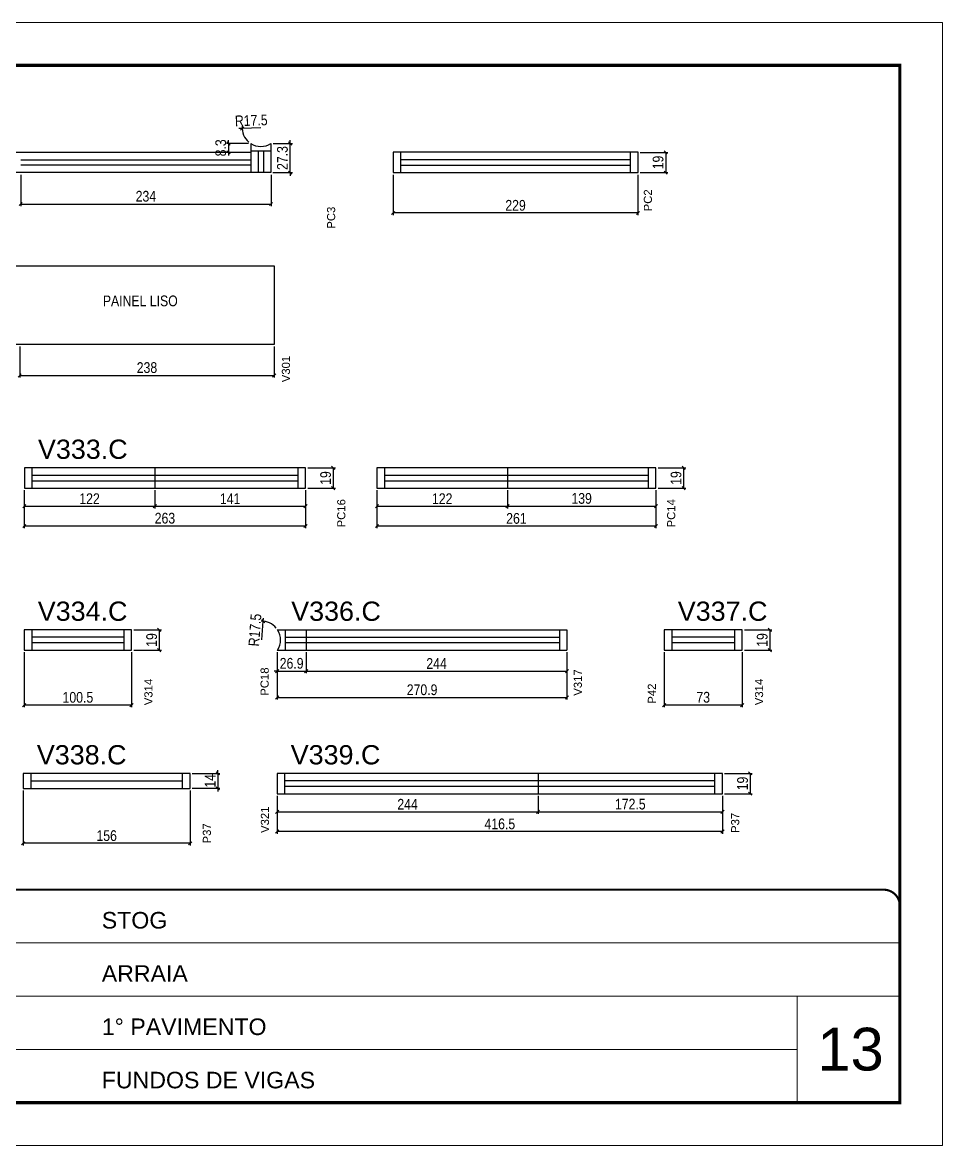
# Model space of a CAD drawing. Extents: x -3394 to 16474, y 3662 to 14397.
# Drawn here: x 4897 to 5757, y 9901 to 10951 of the extents above; entities that cross this region are included whole.
import ezdxf

# ---------------------------------------------------------------- set-up
doc = ezdxf.new("R2010")
doc.units = 0
doc.linetypes.add('CONTINUO', pattern=[0])
doc.linetypes.add('DASHED', pattern=[0.75, 0.5, -0.25])
doc.layers.get('0').update_dxf_attribs({"linetype": 'CONTINUOUS'})
doc.layers.get('Defpoints').update_dxf_attribs({"linetype": 'CONTINUOUS'})
for name, color, linetype, lineweight in [('CARIMBO', 255, 'CONTINUOUS', 9), ('Folhas', 255, 'CONTINUOUS', 9), ('SARRAFO DE PRESSAO', 251, 'DASHED', 9)]:
    doc.layers.add(name, color=color, linetype=linetype, lineweight=lineweight)
for name, color, linetype in [('COTA', 241, 'CONTINUOUS'), ('NOMENCLATURA', 7, 'CONTINUOUS'), ('Painéis', 200, 'CONTINUOUS'), ('SARR_2.2x7', 40, 'CONTINUOUS'), ('SARR_EDITAR', 141, 'CONTINUOUS')]:
    doc.layers.add(name, color=color, linetype=linetype)
doc.styles.add('ARIAL', font='arial.ttf')
doc.styles.add('COTA TECNICA', font='techl___.ttf', dxfattribs={"height": 10})
doc.dimstyles.new('PAINEL', dxfattribs={"dimtxt": 10, "dimasz": 3, "dimexe": 3, "dimexo": 3, "dimgap": 3, "dimtad": 1, "dimdec": 1, "dimzin": 12, "dimdsep": 46, "dimtxsty": 'COTA TECNICA', "dimblk1": 'OBLIQUE', "dimblk2": 'OBLIQUE', "dimsah": 1, "dimcen": 0.9, "dimclrd": 4, "dimclre": 4, "dimclrt": 240, "dimadec": 1, "dimazin": 3, "dimtfac": 1, "dimtdec": 1, "dimtmove": 0, "dimatfit": 3, "dimfxl": 1, "dimtolj": 1, "dimtzin": 12, "dimarcsym": 0})

# ---------------------------------------------------------------- blocks, each defined once
blk = doc.blocks.new('9999999999')
at = {"color": 30, "linetype": 'CONTINUO'}
for p, q in [((98564.6, 34379.6), (99584, 34379.6)), ((98564.6, 34329.8), (99488, 34329.8)), ((99584, 34329.8), (99488, 34329.8)), ((99488, 34329.8), (99488, 34230.2)), ((98564.6, 34280), (99488, 34280))]:
    blk.add_line(p, q, dxfattribs=at)
at = {"color": 30, "linetype": 'CONTINUO', "const_width": 2}
blk.add_lwpolyline([(99584, 34230.2), (99584, 34414.4, 0.414214), (99569, 34429.4), (98229, 34429.4, 0.414214), (98214, 34414.4), (98214, 34245.2, 0.414214), (98229, 34230.2), (99584, 34230.2)], format="xyb", dxfattribs=at)
at = {"layer": 'Folhas'}
blk.add_lwpolyline([(98139, 34190.2), (99624, 34190.2), (99624, 35240.2), (98139, 35240.2)], close=True, dxfattribs=at)
at = {"layer": 'Folhas', "color": 30, "const_width": 3}
blk.add_lwpolyline([(98214, 34230.2), (99584, 34230.2), (99584, 35200.2), (98214, 35200.2)], close=True, dxfattribs=at)
at = {"color": 7, "linetype": 'Continuous', "ltscale": 5, "style": 'ARIAL'}
for s, height, p in [('STOG', 15.48, (98837.7, 34393.1)), ('ARRAIA', 15.48, (98837.7, 34343.3)), ('1° PAVIMENTO', 15.483, (98837.7, 34293.5)), ('FUNDOS DE VIGAS', 15.483, (98837.7, 34243.7))]:
    blk.add_text(s, height=height, dxfattribs=at).set_placement(p)
blk = doc.blocks.new('_Oblique')
at = {"color": 0, "linetype": 'ByBlock', "lineweight": -2}
blk.add_line((-0.5, -0.5), (0.5, 0.5), dxfattribs=at)
blk = doc.blocks.new('*D311')
at = {"layer": 'COTA', "color": 4, "linetype": 'Continuous', "lineweight": -2, "transparency": 16777216}
for p, q in [((4895.1, 10808.4), (4895.1, 10779.1)), ((5129.2, 10808.4), (5129.2, 10779.1)), ((4895.1, 10781.1), (5129.2, 10781.1))]:
    blk.add_line(p, q, dxfattribs=at)
at = {"layer": 'Defpoints', "color": 0, "linetype": 'Continuous', "transparency": 16777216}
for p in [(4895.1, 10810.4), (5129.2, 10810.4), (5129.2, 10781.1)]:
    blk.add_point(p, dxfattribs=at)
at = {"layer": 'COTA', "color": 4, "linetype": 'Continuous', "lineweight": -2, "transparency": 16777216, "xscale": 3, "yscale": 3, "zscale": 3, "rotation": 180}
blk.add_blockref('_Oblique', (4895.1, 10781.1), dxfattribs=at)
at = {"layer": 'COTA', "color": 4, "linetype": 'Continuous', "lineweight": -2, "transparency": 16777216, "xscale": 3, "yscale": 3, "zscale": 3}
blk.add_blockref('_Oblique', (5129.2, 10781.1), dxfattribs=at)
at = {"layer": 'COTA', "color": 240, "linetype": 'Continuous', "transparency": 16777216, "insert": (5012.2, 10788.3), "char_height": 10, "attachment_point": 5, "style": 'COTA TECNICA'}
blk.add_mtext('\\A1;234', dxfattribs=at)
blk = doc.blocks.new('*D312')
at = {"layer": 'COTA', "color": 4, "linetype": 'Continuous', "lineweight": -2, "transparency": 16777216}
for p, q in [((5131.2, 10837.7), (5149.2, 10837.7)), ((5147.2, 10837.7), (5147.2, 10840.7)), ((5147.2, 10810.4), (5147.2, 10837.7)), ((5130.9, 10810.4), (5149.2, 10810.4)), ((5147.2, 10810.4), (5147.2, 10807.4))]:
    blk.add_line(p, q, dxfattribs=at)
at = {"layer": 'Defpoints', "color": 0, "linetype": 'Continuous', "transparency": 16777216}
for p in [(5129.2, 10837.7), (5147.2, 10837.7), (5128.9, 10810.4)]:
    blk.add_point(p, dxfattribs=at)
at = {"layer": 'COTA', "color": 4, "linetype": 'Continuous', "lineweight": -2, "transparency": 16777216, "xscale": 3, "yscale": 3, "zscale": 3}
for p, rotation in [((5147.2, 10837.7), 270), ((5147.2, 10810.4), 90)]:
    blk.add_blockref('_Oblique', p, dxfattribs=dict(at, rotation=rotation))
at = {"layer": 'COTA', "color": 240, "linetype": 'Continuous', "transparency": 16777216, "insert": (5139.9, 10824.1), "char_height": 10, "attachment_point": 5, "rotation": 90, "style": 'COTA TECNICA'}
blk.add_mtext('\\A1;27.3', dxfattribs=at)
blk = doc.blocks.new('*D314')
at = {"layer": 'COTA', "color": 4, "linetype": 'Continuous', "lineweight": -2, "transparency": 16777216}
for p, q in [((5102.2, 10851.8), (5099.2, 10851.8)), ((5119.7, 10852.4), (5102.2, 10851.8))]:
    blk.add_line(p, q, dxfattribs=at)
blk.add_arc((5119.7, 10852.4), 17.5, 175.3372, 230.5659, dxfattribs=at)
at = {"layer": 'Defpoints', "color": 0, "linetype": 'Continuous', "transparency": 16777216}
for p in [(5102.2, 10851.8), (5119.7, 10852.4)]:
    blk.add_point(p, dxfattribs=at)
at = {"layer": 'COTA', "color": 4, "linetype": 'Continuous', "lineweight": -2, "transparency": 16777216, "xscale": 3, "yscale": 3, "zscale": 3, "rotation": 1.885314057016346}
blk.add_blockref('_Oblique', (5102.2, 10851.8), dxfattribs=at)
at = {"layer": 'COTA', "color": 240, "linetype": 'Continuous', "transparency": 16777216, "insert": (5110.7, 10859.2), "char_height": 10, "attachment_point": 5, "rotation": 1.8853, "style": 'COTA TECNICA'}
blk.add_mtext('\\A1;R17.5', dxfattribs=at)
blk = doc.blocks.new('*D315')
at = {"layer": 'COTA', "color": 4, "linetype": 'Continuous', "lineweight": -2, "transparency": 16777216}
for p, q in [((5108.2, 10837.7), (5087.5, 10837.7)), ((5089.5, 10837.7), (5089.5, 10840.7)), ((5089.5, 10837.7), (5089.5, 10829.4)), ((5108.2, 10829.4), (5087.5, 10829.4)), ((5089.5, 10829.4), (5089.5, 10826.4))]:
    blk.add_line(p, q, dxfattribs=at)
at = {"layer": 'Defpoints', "color": 0, "linetype": 'Continuous', "transparency": 16777216}
for p in [(5110.2, 10837.7), (5089.5, 10829.4), (5110.2, 10829.4)]:
    blk.add_point(p, dxfattribs=at)
at = {"layer": 'COTA', "color": 4, "linetype": 'Continuous', "lineweight": -2, "transparency": 16777216, "xscale": 3, "yscale": 3, "zscale": 3}
for p, rotation in [((5089.5, 10837.7), 270), ((5089.5, 10829.4), 90)]:
    blk.add_blockref('_Oblique', p, dxfattribs=dict(at, rotation=rotation))
at = {"layer": 'COTA', "color": 240, "linetype": 'Continuous', "transparency": 16777216, "insert": (5082.2, 10833.6), "char_height": 10, "attachment_point": 5, "rotation": 90, "style": 'COTA TECNICA'}
blk.add_mtext('\\A1;8.3', dxfattribs=at)
blk = doc.blocks.new('*D322')
at = {"layer": 'COTA', "color": 4, "linetype": 'Continuous', "lineweight": -2, "transparency": 16777216}
for p, q in [((5474.4, 10829.4), (5500.3, 10829.4)), ((5498.3, 10829.4), (5498.3, 10810.4)), ((5474.4, 10810.4), (5500.3, 10810.4))]:
    blk.add_line(p, q, dxfattribs=at)
at = {"layer": 'Defpoints', "color": 0, "linetype": 'Continuous', "transparency": 16777216}
for p in [(5472.4, 10829.4), (5472.4, 10810.4), (5498.3, 10810.4)]:
    blk.add_point(p, dxfattribs=at)
at = {"layer": 'COTA', "color": 4, "linetype": 'Continuous', "lineweight": -2, "transparency": 16777216, "xscale": 3, "yscale": 3, "zscale": 3}
for p, rotation in [((5498.3, 10829.4), 90), ((5498.3, 10810.4), 270)]:
    blk.add_blockref('_Oblique', p, dxfattribs=dict(at, rotation=rotation))
at = {"layer": 'COTA', "color": 240, "linetype": 'Continuous', "transparency": 16777216, "insert": (5491.2, 10819.9), "char_height": 10, "attachment_point": 5, "rotation": 90, "style": 'COTA TECNICA'}
blk.add_mtext('\\A1;19', dxfattribs=at)
blk = doc.blocks.new('*D323')
at = {"layer": 'COTA', "color": 4, "linetype": 'Continuous', "lineweight": -2, "transparency": 16777216}
for p, q in [((5243.4, 10808.4), (5243.4, 10770.7)), ((5472.4, 10808.4), (5472.4, 10770.7)), ((5472.4, 10772.7), (5243.4, 10772.7))]:
    blk.add_line(p, q, dxfattribs=at)
at = {"layer": 'Defpoints', "color": 0, "linetype": 'Continuous', "transparency": 16777216}
for p in [(5243.4, 10810.4), (5472.4, 10810.4), (5243.4, 10772.7)]:
    blk.add_point(p, dxfattribs=at)
at = {"layer": 'COTA', "color": 4, "linetype": 'Continuous', "lineweight": -2, "transparency": 16777216, "xscale": 3, "yscale": 3, "zscale": 3, "rotation": 180}
blk.add_blockref('_Oblique', (5243.4, 10772.7), dxfattribs=at)
at = {"layer": 'COTA', "color": 4, "linetype": 'Continuous', "lineweight": -2, "transparency": 16777216, "xscale": 3, "yscale": 3, "zscale": 3}
blk.add_blockref('_Oblique', (5472.4, 10772.7), dxfattribs=at)
at = {"layer": 'COTA', "color": 240, "linetype": 'Continuous', "transparency": 16777216, "insert": (5357.9, 10779.8), "char_height": 10, "attachment_point": 5, "style": 'COTA TECNICA'}
blk.add_mtext('\\A1;229', dxfattribs=at)
blk = doc.blocks.new('*D327')
at = {"layer": 'COTA', "color": 4, "linetype": 'Continuous', "lineweight": -2, "transparency": 16777216}
for p, q in [((4894.2, 10647.8), (4894.2, 10618.8)), ((5132.2, 10647.8), (5132.2, 10618.8)), ((4894.2, 10620.8), (5132.2, 10620.8))]:
    blk.add_line(p, q, dxfattribs=at)
at = {"layer": 'Defpoints', "color": 0, "linetype": 'Continuous', "transparency": 16777216}
for p in [(4894.2, 10649.8), (5132.2, 10649.8), (5132.2, 10620.8)]:
    blk.add_point(p, dxfattribs=at)
at = {"layer": 'COTA', "color": 4, "linetype": 'Continuous', "lineweight": -2, "transparency": 16777216, "xscale": 3, "yscale": 3, "zscale": 3, "rotation": 180}
blk.add_blockref('_Oblique', (4894.2, 10620.8), dxfattribs=at)
at = {"layer": 'COTA', "color": 4, "linetype": 'Continuous', "lineweight": -2, "transparency": 16777216, "xscale": 3, "yscale": 3, "zscale": 3}
blk.add_blockref('_Oblique', (5132.2, 10620.8), dxfattribs=at)
at = {"layer": 'COTA', "color": 240, "linetype": 'Continuous', "transparency": 16777216, "insert": (5013.2, 10628.1), "char_height": 10, "attachment_point": 5, "style": 'COTA TECNICA'}
blk.add_mtext('\\A1;238', dxfattribs=at)
blk = doc.blocks.new('*D333')
at = {"layer": 'COTA', "color": 4, "linetype": 'Continuous', "lineweight": -2, "transparency": 16777216}
for p, q in [((5163.5, 10534.4), (5189.4, 10534.4)), ((5187.4, 10534.4), (5187.4, 10515.4)), ((5163.5, 10515.4), (5189.4, 10515.4))]:
    blk.add_line(p, q, dxfattribs=at)
at = {"layer": 'Defpoints', "color": 0, "linetype": 'Continuous', "transparency": 16777216}
for p in [(5161.5, 10534.4), (5161.5, 10515.4), (5187.4, 10515.4)]:
    blk.add_point(p, dxfattribs=at)
at = {"layer": 'COTA', "color": 4, "linetype": 'Continuous', "lineweight": -2, "transparency": 16777216, "xscale": 3, "yscale": 3, "zscale": 3}
for p, rotation in [((5187.4, 10534.4), 90), ((5187.4, 10515.4), 270)]:
    blk.add_blockref('_Oblique', p, dxfattribs=dict(at, rotation=rotation))
at = {"layer": 'COTA', "color": 240, "linetype": 'Continuous', "transparency": 16777216, "insert": (5180.3, 10524.9), "char_height": 10, "attachment_point": 5, "rotation": 90, "style": 'COTA TECNICA'}
blk.add_mtext('\\A1;19', dxfattribs=at)
blk = doc.blocks.new('*D334')
at = {"layer": 'COTA', "color": 4, "linetype": 'Continuous', "lineweight": -2, "transparency": 16777216}
for p, q in [((4898.5, 10513.4), (4898.5, 10478)), ((5161.5, 10513.4), (5161.5, 10478)), ((5161.5, 10480), (4898.5, 10480))]:
    blk.add_line(p, q, dxfattribs=at)
at = {"layer": 'Defpoints', "color": 0, "linetype": 'Continuous', "transparency": 16777216}
for p in [(4898.5, 10515.4), (5161.5, 10515.4), (4898.5, 10480)]:
    blk.add_point(p, dxfattribs=at)
at = {"layer": 'COTA', "color": 4, "linetype": 'Continuous', "lineweight": -2, "transparency": 16777216, "xscale": 3, "yscale": 3, "zscale": 3, "rotation": 180}
blk.add_blockref('_Oblique', (4898.5, 10480), dxfattribs=at)
at = {"layer": 'COTA', "color": 4, "linetype": 'Continuous', "lineweight": -2, "transparency": 16777216, "xscale": 3, "yscale": 3, "zscale": 3}
blk.add_blockref('_Oblique', (5161.5, 10480), dxfattribs=at)
at = {"layer": 'COTA', "color": 240, "linetype": 'Continuous', "transparency": 16777216, "insert": (5030, 10487.3), "char_height": 10, "attachment_point": 5, "style": 'COTA TECNICA'}
blk.add_mtext('\\A1;263', dxfattribs=at)
blk = doc.blocks.new('*D335')
at = {"layer": 'COTA', "color": 4, "linetype": 'Continuous', "lineweight": -2, "transparency": 16777216}
for p, q in [((4898.5, 10513.4), (4898.5, 10496.5)), ((5020.5, 10513.4), (5020.5, 10496.5)), ((4898.5, 10498.5), (5020.5, 10498.5))]:
    blk.add_line(p, q, dxfattribs=at)
at = {"layer": 'Defpoints', "color": 0, "linetype": 'Continuous', "transparency": 16777216}
for p in [(4898.5, 10515.4), (5020.5, 10515.4), (5020.5, 10498.5)]:
    blk.add_point(p, dxfattribs=at)
at = {"layer": 'COTA', "color": 4, "linetype": 'Continuous', "lineweight": -2, "transparency": 16777216, "xscale": 3, "yscale": 3, "zscale": 3, "rotation": 180}
blk.add_blockref('_Oblique', (4898.5, 10498.5), dxfattribs=at)
at = {"layer": 'COTA', "color": 4, "linetype": 'Continuous', "lineweight": -2, "transparency": 16777216, "xscale": 3, "yscale": 3, "zscale": 3}
blk.add_blockref('_Oblique', (5020.5, 10498.5), dxfattribs=at)
at = {"layer": 'COTA', "color": 240, "linetype": 'Continuous', "transparency": 16777216, "insert": (4959.5, 10505.6), "char_height": 10, "attachment_point": 5, "style": 'COTA TECNICA'}
blk.add_mtext('\\A1;122', dxfattribs=at)
blk = doc.blocks.new('*D336')
at = {"layer": 'COTA', "color": 4, "linetype": 'Continuous', "lineweight": -2, "transparency": 16777216}
for p, q in [((5020.5, 10513.4), (5020.5, 10496.5)), ((5161.5, 10513.4), (5161.5, 10496.5)), ((5020.5, 10498.5), (5161.5, 10498.5))]:
    blk.add_line(p, q, dxfattribs=at)
at = {"layer": 'Defpoints', "color": 0, "linetype": 'Continuous', "transparency": 16777216}
for p in [(5020.5, 10515.4), (5161.5, 10515.4), (5161.5, 10498.5)]:
    blk.add_point(p, dxfattribs=at)
at = {"layer": 'COTA', "color": 4, "linetype": 'Continuous', "lineweight": -2, "transparency": 16777216, "xscale": 3, "yscale": 3, "zscale": 3, "rotation": 180}
blk.add_blockref('_Oblique', (5020.5, 10498.5), dxfattribs=at)
at = {"layer": 'COTA', "color": 4, "linetype": 'Continuous', "lineweight": -2, "transparency": 16777216, "xscale": 3, "yscale": 3, "zscale": 3}
blk.add_blockref('_Oblique', (5161.5, 10498.5), dxfattribs=at)
at = {"layer": 'COTA', "color": 240, "linetype": 'Continuous', "transparency": 16777216, "insert": (5091, 10505.6), "char_height": 10, "attachment_point": 5, "style": 'COTA TECNICA'}
blk.add_mtext('\\A1;141', dxfattribs=at)
blk = doc.blocks.new('*D337')
at = {"layer": 'COTA', "color": 4, "linetype": 'Continuous', "lineweight": -2, "transparency": 16777216}
for p, q in [((5491.2, 10534.4), (5517.1, 10534.4)), ((5515.1, 10534.4), (5515.1, 10515.4)), ((5491.2, 10515.4), (5517.1, 10515.4))]:
    blk.add_line(p, q, dxfattribs=at)
at = {"layer": 'Defpoints', "color": 0, "linetype": 'Continuous', "transparency": 16777216}
for p in [(5489.2, 10534.4), (5489.2, 10515.4), (5515.1, 10515.4)]:
    blk.add_point(p, dxfattribs=at)
at = {"layer": 'COTA', "color": 4, "linetype": 'Continuous', "lineweight": -2, "transparency": 16777216, "xscale": 3, "yscale": 3, "zscale": 3}
for p, rotation in [((5515.1, 10534.4), 90), ((5515.1, 10515.4), 270)]:
    blk.add_blockref('_Oblique', p, dxfattribs=dict(at, rotation=rotation))
at = {"layer": 'COTA', "color": 240, "linetype": 'Continuous', "transparency": 16777216, "insert": (5508, 10524.9), "char_height": 10, "attachment_point": 5, "rotation": 90, "style": 'COTA TECNICA'}
blk.add_mtext('\\A1;19', dxfattribs=at)
blk = doc.blocks.new('*D338')
at = {"layer": 'COTA', "color": 4, "linetype": 'Continuous', "lineweight": -2, "transparency": 16777216}
for p, q in [((5228.3, 10513.4), (5228.3, 10478)), ((5489.2, 10513.4), (5489.2, 10478)), ((5489.2, 10480), (5228.3, 10480))]:
    blk.add_line(p, q, dxfattribs=at)
at = {"layer": 'Defpoints', "color": 0, "linetype": 'Continuous', "transparency": 16777216}
for p in [(5228.3, 10515.4), (5489.2, 10515.4), (5228.3, 10480)]:
    blk.add_point(p, dxfattribs=at)
at = {"layer": 'COTA', "color": 4, "linetype": 'Continuous', "lineweight": -2, "transparency": 16777216, "xscale": 3, "yscale": 3, "zscale": 3, "rotation": 180}
blk.add_blockref('_Oblique', (5228.3, 10480), dxfattribs=at)
at = {"layer": 'COTA', "color": 4, "linetype": 'Continuous', "lineweight": -2, "transparency": 16777216, "xscale": 3, "yscale": 3, "zscale": 3}
blk.add_blockref('_Oblique', (5489.2, 10480), dxfattribs=at)
at = {"layer": 'COTA', "color": 240, "linetype": 'Continuous', "transparency": 16777216, "insert": (5358.7, 10487.1), "char_height": 10, "attachment_point": 5, "style": 'COTA TECNICA'}
blk.add_mtext('\\A1;261', dxfattribs=at)
blk = doc.blocks.new('*D339')
at = {"layer": 'COTA', "color": 4, "linetype": 'Continuous', "lineweight": -2, "transparency": 16777216}
for p, q in [((5228.3, 10513.4), (5228.3, 10496.5)), ((5350.3, 10513.4), (5350.3, 10496.5)), ((5228.3, 10498.5), (5350.3, 10498.5))]:
    blk.add_line(p, q, dxfattribs=at)
at = {"layer": 'Defpoints', "color": 0, "linetype": 'Continuous', "transparency": 16777216}
for p in [(5228.3, 10515.4), (5350.3, 10515.4), (5350.3, 10498.5)]:
    blk.add_point(p, dxfattribs=at)
at = {"layer": 'COTA', "color": 4, "linetype": 'Continuous', "lineweight": -2, "transparency": 16777216, "xscale": 3, "yscale": 3, "zscale": 3, "rotation": 180}
blk.add_blockref('_Oblique', (5228.3, 10498.5), dxfattribs=at)
at = {"layer": 'COTA', "color": 4, "linetype": 'Continuous', "lineweight": -2, "transparency": 16777216, "xscale": 3, "yscale": 3, "zscale": 3}
blk.add_blockref('_Oblique', (5350.3, 10498.5), dxfattribs=at)
at = {"layer": 'COTA', "color": 240, "linetype": 'Continuous', "transparency": 16777216, "insert": (5289.3, 10505.6), "char_height": 10, "attachment_point": 5, "style": 'COTA TECNICA'}
blk.add_mtext('\\A1;122', dxfattribs=at)
blk = doc.blocks.new('*D340')
at = {"layer": 'COTA', "color": 4, "linetype": 'Continuous', "lineweight": -2, "transparency": 16777216}
for p, q in [((5350.3, 10513.4), (5350.3, 10496.5)), ((5489.2, 10513.4), (5489.2, 10496.5)), ((5350.3, 10498.5), (5489.2, 10498.5))]:
    blk.add_line(p, q, dxfattribs=at)
at = {"layer": 'Defpoints', "color": 0, "linetype": 'Continuous', "transparency": 16777216}
for p in [(5350.3, 10515.4), (5489.2, 10515.4), (5489.2, 10498.5)]:
    blk.add_point(p, dxfattribs=at)
at = {"layer": 'COTA', "color": 4, "linetype": 'Continuous', "lineweight": -2, "transparency": 16777216, "xscale": 3, "yscale": 3, "zscale": 3, "rotation": 180}
blk.add_blockref('_Oblique', (5350.3, 10498.5), dxfattribs=at)
at = {"layer": 'COTA', "color": 4, "linetype": 'Continuous', "lineweight": -2, "transparency": 16777216, "xscale": 3, "yscale": 3, "zscale": 3}
blk.add_blockref('_Oblique', (5489.2, 10498.5), dxfattribs=at)
at = {"layer": 'COTA', "color": 240, "linetype": 'Continuous', "transparency": 16777216, "insert": (5419.7, 10505.8), "char_height": 10, "attachment_point": 5, "style": 'COTA TECNICA'}
blk.add_mtext('\\A1;139', dxfattribs=at)
blk = doc.blocks.new('*D341')
at = {"layer": 'COTA', "color": 4, "linetype": 'Continuous', "lineweight": -2, "transparency": 16777216}
for p, q in [((5000.8, 10383), (5026.7, 10383)), ((5024.7, 10383), (5024.7, 10364)), ((5000.8, 10364), (5026.7, 10364))]:
    blk.add_line(p, q, dxfattribs=at)
at = {"layer": 'Defpoints', "color": 0, "linetype": 'Continuous', "transparency": 16777216}
for p in [(4998.8, 10383), (4998.8, 10364), (5024.7, 10364)]:
    blk.add_point(p, dxfattribs=at)
at = {"layer": 'COTA', "color": 4, "linetype": 'Continuous', "lineweight": -2, "transparency": 16777216, "xscale": 3, "yscale": 3, "zscale": 3}
for p, rotation in [((5024.7, 10383), 90), ((5024.7, 10364), 270)]:
    blk.add_blockref('_Oblique', p, dxfattribs=dict(at, rotation=rotation))
at = {"layer": 'COTA', "color": 240, "linetype": 'Continuous', "transparency": 16777216, "insert": (5017.6, 10373.5), "char_height": 10, "attachment_point": 5, "rotation": 90, "style": 'COTA TECNICA'}
blk.add_mtext('\\A1;19', dxfattribs=at)
blk = doc.blocks.new('*D342')
at = {"layer": 'COTA', "color": 4, "linetype": 'Continuous', "lineweight": -2, "transparency": 16777216}
for p, q in [((4898.4, 10362), (4898.4, 10310.6)), ((4998.8, 10362), (4998.8, 10310.6)), ((4998.8, 10312.6), (4898.4, 10312.6))]:
    blk.add_line(p, q, dxfattribs=at)
at = {"layer": 'Defpoints', "color": 0, "linetype": 'Continuous', "transparency": 16777216}
for p in [(4898.4, 10364), (4998.8, 10364), (4898.4, 10312.6)]:
    blk.add_point(p, dxfattribs=at)
at = {"layer": 'COTA', "color": 4, "linetype": 'Continuous', "lineweight": -2, "transparency": 16777216, "xscale": 3, "yscale": 3, "zscale": 3, "rotation": 180}
blk.add_blockref('_Oblique', (4898.4, 10312.6), dxfattribs=at)
at = {"layer": 'COTA', "color": 4, "linetype": 'Continuous', "lineweight": -2, "transparency": 16777216, "xscale": 3, "yscale": 3, "zscale": 3}
blk.add_blockref('_Oblique', (4998.8, 10312.6), dxfattribs=at)
at = {"layer": 'COTA', "color": 240, "linetype": 'Continuous', "transparency": 16777216, "insert": (4948.6, 10319.8), "char_height": 10, "attachment_point": 5, "style": 'COTA TECNICA'}
blk.add_mtext('\\A1;100.5', dxfattribs=at)
blk = doc.blocks.new('*D367')
at = {"layer": 'COTA', "color": 4, "linetype": 'Continuous', "lineweight": -2, "transparency": 16777216}
for p, q in [((5135, 10362), (5135, 10317.7)), ((5406, 10362), (5406, 10317.7)), ((5135, 10319.7), (5406, 10319.7))]:
    blk.add_line(p, q, dxfattribs=at)
at = {"layer": 'Defpoints', "color": 0, "linetype": 'Continuous', "transparency": 16777216}
for p in [(5135, 10364), (5406, 10364), (5406, 10319.7)]:
    blk.add_point(p, dxfattribs=at)
at = {"layer": 'COTA', "color": 4, "linetype": 'Continuous', "lineweight": -2, "transparency": 16777216, "xscale": 3, "yscale": 3, "zscale": 3, "rotation": 180}
blk.add_blockref('_Oblique', (5135, 10319.7), dxfattribs=at)
at = {"layer": 'COTA', "color": 4, "linetype": 'Continuous', "lineweight": -2, "transparency": 16777216, "xscale": 3, "yscale": 3, "zscale": 3}
blk.add_blockref('_Oblique', (5406, 10319.7), dxfattribs=at)
at = {"layer": 'COTA', "color": 240, "linetype": 'Continuous', "transparency": 16777216, "insert": (5270.5, 10326.9), "char_height": 10, "attachment_point": 5, "style": 'COTA TECNICA'}
blk.add_mtext('\\A1;270.9', dxfattribs=at)
blk = doc.blocks.new('*D368')
at = {"layer": 'COTA', "color": 4, "linetype": 'Continuous', "lineweight": -2, "transparency": 16777216}
for p, q in [((5135, 10362), (5135, 10342.4)), ((5162, 10362), (5162, 10342.4)), ((5135, 10344.4), (5132, 10344.4)), ((5135, 10344.4), (5162, 10344.4)), ((5162, 10344.4), (5165, 10344.4))]:
    blk.add_line(p, q, dxfattribs=at)
at = {"layer": 'Defpoints', "color": 0, "linetype": 'Continuous', "transparency": 16777216}
for p in [(5135, 10364), (5162, 10364), (5162, 10344.4)]:
    blk.add_point(p, dxfattribs=at)
at = {"layer": 'COTA', "color": 4, "linetype": 'Continuous', "lineweight": -2, "transparency": 16777216, "xscale": 3, "yscale": 3, "zscale": 3}
blk.add_blockref('_Oblique', (5135, 10344.4), dxfattribs=at)
at = {"layer": 'COTA', "color": 4, "linetype": 'Continuous', "lineweight": -2, "transparency": 16777216, "xscale": 3, "yscale": 3, "zscale": 3, "rotation": 180}
blk.add_blockref('_Oblique', (5162, 10344.4), dxfattribs=at)
at = {"layer": 'COTA', "color": 240, "linetype": 'Continuous', "transparency": 16777216, "insert": (5148.5, 10351.6), "char_height": 10, "attachment_point": 5, "style": 'COTA TECNICA'}
blk.add_mtext('\\A1;26.9', dxfattribs=at)
blk = doc.blocks.new('*D369')
at = {"layer": 'COTA', "color": 4, "linetype": 'Continuous', "lineweight": -2, "transparency": 16777216}
for p, q in [((5162, 10362), (5162, 10342.4)), ((5406, 10362), (5406, 10342.4)), ((5162, 10344.4), (5406, 10344.4))]:
    blk.add_line(p, q, dxfattribs=at)
at = {"layer": 'Defpoints', "color": 0, "linetype": 'Continuous', "transparency": 16777216}
for p in [(5162, 10364), (5406, 10364), (5406, 10344.4)]:
    blk.add_point(p, dxfattribs=at)
at = {"layer": 'COTA', "color": 4, "linetype": 'Continuous', "lineweight": -2, "transparency": 16777216, "xscale": 3, "yscale": 3, "zscale": 3, "rotation": 180}
blk.add_blockref('_Oblique', (5162, 10344.4), dxfattribs=at)
at = {"layer": 'COTA', "color": 4, "linetype": 'Continuous', "lineweight": -2, "transparency": 16777216, "xscale": 3, "yscale": 3, "zscale": 3}
blk.add_blockref('_Oblique', (5406, 10344.4), dxfattribs=at)
at = {"layer": 'COTA', "color": 240, "linetype": 'Continuous', "transparency": 16777216, "insert": (5284, 10351.5), "char_height": 10, "attachment_point": 5, "style": 'COTA TECNICA'}
blk.add_mtext('\\A1;244', dxfattribs=at)
blk = doc.blocks.new('*D370')
at = {"layer": 'COTA', "color": 4, "linetype": 'Continuous', "lineweight": -2, "transparency": 16777216}
for p, q in [((5120.6, 10373.5), (5121.9, 10391)), ((5121.9, 10391), (5122.1, 10394))]:
    blk.add_line(p, q, dxfattribs=at)
blk.add_arc((5120.6, 10373.5), 17.5, 39.2915, 92.4089, dxfattribs=at)
at = {"layer": 'Defpoints', "color": 0, "linetype": 'Continuous', "transparency": 16777216}
for p in [(5121.9, 10391), (5120.6, 10373.5)]:
    blk.add_point(p, dxfattribs=at)
at = {"layer": 'COTA', "color": 4, "linetype": 'Continuous', "lineweight": -2, "transparency": 16777216, "xscale": 3, "yscale": 3, "zscale": 3, "rotation": 265.8608228610999}
blk.add_blockref('_Oblique', (5121.9, 10391), dxfattribs=at)
at = {"layer": 'COTA', "color": 240, "linetype": 'Continuous', "transparency": 16777216, "insert": (5114.2, 10382.8), "char_height": 10, "attachment_point": 5, "rotation": 85.8608, "style": 'COTA TECNICA'}
blk.add_mtext('\\A1;R17.5', dxfattribs=at)
blk = doc.blocks.new('*D371')
at = {"layer": 'COTA', "color": 4, "linetype": 'Continuous', "lineweight": -2, "transparency": 16777216}
for p, q in [((5571.9, 10383), (5597.7, 10383)), ((5595.7, 10383), (5595.7, 10364)), ((5571.9, 10364), (5597.7, 10364))]:
    blk.add_line(p, q, dxfattribs=at)
at = {"layer": 'Defpoints', "color": 0, "linetype": 'Continuous', "transparency": 16777216}
for p in [(5569.9, 10383), (5569.9, 10364), (5595.7, 10364)]:
    blk.add_point(p, dxfattribs=at)
at = {"layer": 'COTA', "color": 4, "linetype": 'Continuous', "lineweight": -2, "transparency": 16777216, "xscale": 3, "yscale": 3, "zscale": 3}
for p, rotation in [((5595.7, 10383), 90), ((5595.7, 10364), 270)]:
    blk.add_blockref('_Oblique', p, dxfattribs=dict(at, rotation=rotation))
at = {"layer": 'COTA', "color": 240, "linetype": 'Continuous', "transparency": 16777216, "insert": (5588.6, 10373.5), "char_height": 10, "attachment_point": 5, "rotation": 90, "style": 'COTA TECNICA'}
blk.add_mtext('\\A1;19', dxfattribs=at)
blk = doc.blocks.new('*D372')
at = {"layer": 'COTA', "color": 4, "linetype": 'Continuous', "lineweight": -2, "transparency": 16777216}
for p, q in [((5496.9, 10362), (5496.9, 10310.6)), ((5569.9, 10362), (5569.9, 10310.6)), ((5569.9, 10312.6), (5496.9, 10312.6))]:
    blk.add_line(p, q, dxfattribs=at)
at = {"layer": 'Defpoints', "color": 0, "linetype": 'Continuous', "transparency": 16777216}
for p in [(5496.9, 10364), (5569.9, 10364), (5496.9, 10312.6)]:
    blk.add_point(p, dxfattribs=at)
at = {"layer": 'COTA', "color": 4, "linetype": 'Continuous', "lineweight": -2, "transparency": 16777216, "xscale": 3, "yscale": 3, "zscale": 3, "rotation": 180}
blk.add_blockref('_Oblique', (5496.9, 10312.6), dxfattribs=at)
at = {"layer": 'COTA', "color": 4, "linetype": 'Continuous', "lineweight": -2, "transparency": 16777216, "xscale": 3, "yscale": 3, "zscale": 3}
blk.add_blockref('_Oblique', (5569.9, 10312.6), dxfattribs=at)
at = {"layer": 'COTA', "color": 240, "linetype": 'Continuous', "transparency": 16777216, "insert": (5533.4, 10319.9), "char_height": 10, "attachment_point": 5, "style": 'COTA TECNICA'}
blk.add_mtext('\\A1;73', dxfattribs=at)
blk = doc.blocks.new('*D373')
at = {"layer": 'COTA', "color": 4, "linetype": 'Continuous', "lineweight": -2, "transparency": 16777216}
for p, q in [((5055.5, 10248.8), (5081.4, 10248.8)), ((5079.4, 10248.8), (5079.4, 10251.8)), ((5079.4, 10248.8), (5079.4, 10234.8)), ((5055.5, 10234.8), (5081.4, 10234.8)), ((5079.4, 10234.8), (5079.4, 10231.8))]:
    blk.add_line(p, q, dxfattribs=at)
at = {"layer": 'Defpoints', "color": 0, "linetype": 'Continuous', "transparency": 16777216}
for p in [(5053.5, 10248.8), (5053.5, 10234.8), (5079.4, 10234.8)]:
    blk.add_point(p, dxfattribs=at)
at = {"layer": 'COTA', "color": 4, "linetype": 'Continuous', "lineweight": -2, "transparency": 16777216, "xscale": 3, "yscale": 3, "zscale": 3}
for p, rotation in [((5079.4, 10248.8), 270), ((5079.4, 10234.8), 90)]:
    blk.add_blockref('_Oblique', p, dxfattribs=dict(at, rotation=rotation))
at = {"layer": 'COTA', "color": 240, "linetype": 'Continuous', "transparency": 16777216, "insert": (5072.3, 10241.8), "char_height": 10, "attachment_point": 5, "rotation": 90, "style": 'COTA TECNICA'}
blk.add_mtext('\\A1;14', dxfattribs=at)
blk = doc.blocks.new('*D374')
at = {"layer": 'COTA', "color": 4, "linetype": 'Continuous', "lineweight": -2, "transparency": 16777216}
for p, q in [((4897.5, 10232.8), (4897.5, 10181.4)), ((5053.5, 10232.8), (5053.5, 10181.4)), ((5053.5, 10183.4), (4897.5, 10183.4))]:
    blk.add_line(p, q, dxfattribs=at)
at = {"layer": 'Defpoints', "color": 0, "linetype": 'Continuous', "transparency": 16777216}
for p in [(4897.5, 10234.8), (5053.5, 10234.8), (4897.5, 10183.4)]:
    blk.add_point(p, dxfattribs=at)
at = {"layer": 'COTA', "color": 4, "linetype": 'Continuous', "lineweight": -2, "transparency": 16777216, "xscale": 3, "yscale": 3, "zscale": 3, "rotation": 180}
blk.add_blockref('_Oblique', (4897.5, 10183.4), dxfattribs=at)
at = {"layer": 'COTA', "color": 4, "linetype": 'Continuous', "lineweight": -2, "transparency": 16777216, "xscale": 3, "yscale": 3, "zscale": 3}
blk.add_blockref('_Oblique', (5053.5, 10183.4), dxfattribs=at)
at = {"layer": 'COTA', "color": 240, "linetype": 'Continuous', "transparency": 16777216, "insert": (4975.5, 10190.5), "char_height": 10, "attachment_point": 5, "style": 'COTA TECNICA'}
blk.add_mtext('\\A1;156', dxfattribs=at)
blk = doc.blocks.new('*D375')
at = {"layer": 'COTA', "color": 4, "linetype": 'Continuous', "lineweight": -2, "transparency": 16777216}
for p, q in [((5553.4, 10248.8), (5579.3, 10248.8)), ((5577.3, 10248.8), (5577.3, 10229.8)), ((5553.4, 10229.8), (5579.3, 10229.8))]:
    blk.add_line(p, q, dxfattribs=at)
at = {"layer": 'Defpoints', "color": 0, "linetype": 'Continuous', "transparency": 16777216}
for p in [(5551.4, 10248.8), (5551.4, 10229.8), (5577.3, 10229.8)]:
    blk.add_point(p, dxfattribs=at)
at = {"layer": 'COTA', "color": 4, "linetype": 'Continuous', "lineweight": -2, "transparency": 16777216, "xscale": 3, "yscale": 3, "zscale": 3}
for p, rotation in [((5577.3, 10248.8), 90), ((5577.3, 10229.8), 270)]:
    blk.add_blockref('_Oblique', p, dxfattribs=dict(at, rotation=rotation))
at = {"layer": 'COTA', "color": 240, "linetype": 'Continuous', "transparency": 16777216, "insert": (5570.2, 10239.3), "char_height": 10, "attachment_point": 5, "rotation": 90, "style": 'COTA TECNICA'}
blk.add_mtext('\\A1;19', dxfattribs=at)
blk = doc.blocks.new('*D376')
at = {"layer": 'COTA', "color": 4, "linetype": 'Continuous', "lineweight": -2, "transparency": 16777216}
for p, q in [((5134.9, 10227.8), (5134.9, 10192.4)), ((5551.4, 10227.8), (5551.4, 10192.4)), ((5551.4, 10194.4), (5134.9, 10194.4))]:
    blk.add_line(p, q, dxfattribs=at)
at = {"layer": 'Defpoints', "color": 0, "linetype": 'Continuous', "transparency": 16777216}
for p in [(5134.9, 10229.8), (5551.4, 10229.8), (5134.9, 10194.4)]:
    blk.add_point(p, dxfattribs=at)
at = {"layer": 'COTA', "color": 4, "linetype": 'Continuous', "lineweight": -2, "transparency": 16777216, "xscale": 3, "yscale": 3, "zscale": 3, "rotation": 180}
blk.add_blockref('_Oblique', (5134.9, 10194.4), dxfattribs=at)
at = {"layer": 'COTA', "color": 4, "linetype": 'Continuous', "lineweight": -2, "transparency": 16777216, "xscale": 3, "yscale": 3, "zscale": 3}
blk.add_blockref('_Oblique', (5551.4, 10194.4), dxfattribs=at)
at = {"layer": 'COTA', "color": 240, "linetype": 'Continuous', "transparency": 16777216, "insert": (5343.2, 10201.5), "char_height": 10, "attachment_point": 5, "style": 'COTA TECNICA'}
blk.add_mtext('\\A1;416.5', dxfattribs=at)
blk = doc.blocks.new('*D377')
at = {"layer": 'COTA', "color": 4, "linetype": 'Continuous', "lineweight": -2, "transparency": 16777216}
for p, q in [((5134.9, 10227.8), (5134.9, 10210.8)), ((5378.9, 10227.8), (5378.9, 10210.8)), ((5134.9, 10212.8), (5378.9, 10212.8))]:
    blk.add_line(p, q, dxfattribs=at)
at = {"layer": 'Defpoints', "color": 0, "linetype": 'Continuous', "transparency": 16777216}
for p in [(5134.9, 10229.8), (5378.9, 10229.8), (5378.9, 10212.8)]:
    blk.add_point(p, dxfattribs=at)
at = {"layer": 'COTA', "color": 4, "linetype": 'Continuous', "lineweight": -2, "transparency": 16777216, "xscale": 3, "yscale": 3, "zscale": 3, "rotation": 180}
blk.add_blockref('_Oblique', (5134.9, 10212.8), dxfattribs=at)
at = {"layer": 'COTA', "color": 4, "linetype": 'Continuous', "lineweight": -2, "transparency": 16777216, "xscale": 3, "yscale": 3, "zscale": 3}
blk.add_blockref('_Oblique', (5378.9, 10212.8), dxfattribs=at)
at = {"layer": 'COTA', "color": 240, "linetype": 'Continuous', "transparency": 16777216, "insert": (5256.9, 10219.9), "char_height": 10, "attachment_point": 5, "style": 'COTA TECNICA'}
blk.add_mtext('\\A1;244', dxfattribs=at)
blk = doc.blocks.new('*D378')
at = {"layer": 'COTA', "color": 4, "linetype": 'Continuous', "lineweight": -2, "transparency": 16777216}
for p, q in [((5378.9, 10227.8), (5378.9, 10210.8)), ((5551.4, 10227.8), (5551.4, 10210.8)), ((5378.9, 10212.8), (5551.4, 10212.8))]:
    blk.add_line(p, q, dxfattribs=at)
at = {"layer": 'Defpoints', "color": 0, "linetype": 'Continuous', "transparency": 16777216}
for p in [(5378.9, 10229.8), (5551.4, 10229.8), (5551.4, 10212.8)]:
    blk.add_point(p, dxfattribs=at)
at = {"layer": 'COTA', "color": 4, "linetype": 'Continuous', "lineweight": -2, "transparency": 16777216, "xscale": 3, "yscale": 3, "zscale": 3, "rotation": 180}
blk.add_blockref('_Oblique', (5378.9, 10212.8), dxfattribs=at)
at = {"layer": 'COTA', "color": 4, "linetype": 'Continuous', "lineweight": -2, "transparency": 16777216, "xscale": 3, "yscale": 3, "zscale": 3}
blk.add_blockref('_Oblique', (5551.4, 10212.8), dxfattribs=at)
at = {"layer": 'COTA', "color": 240, "linetype": 'Continuous', "transparency": 16777216, "insert": (5465.2, 10220), "char_height": 10, "attachment_point": 5, "style": 'COTA TECNICA'}
blk.add_mtext('\\A1;172.5', dxfattribs=at)

msp = doc.modelspace()

# ---------------------------------------------------------------- linework, layer by layer
at = {"layer": 'Painéis', "linetype": 'Continuous'}
for p, q in [((5110.18, 10837.73), (5110.18, 10829.43)), ((5129.18, 10837.73), (5129.18, 10810.43)), ((4407.14, 10829.43), (5110.18, 10829.43)), ((5110.1, 10822.43), (5110.18, 10822.43)), ((5129.18, 10810.43), (4407.14, 10810.43)), ((4406.21, 10723.27), (5132.25, 10723.27)), ((5132.25, 10723.27), (5132.25, 10649.77)), ((5132.25, 10649.77), (4406.21, 10649.77)), ((5161.51, 10534.41), (4898.55, 10534.41)), ((4898.55, 10534.41), (4898.55, 10515.41)), ((5020.55, 10534.41), (5020.55, 10515.41)), ((5161.51, 10515.41), (5161.51, 10534.41)), ((5489.22, 10534.41), (5228.25, 10534.41)), ((5228.25, 10534.41), (5228.25, 10515.41)), ((5350.25, 10534.41), (5350.25, 10515.41)), ((5489.22, 10515.41), (5489.22, 10534.41)), ((4898.55, 10515.41), (5161.51, 10515.41)), ((5228.25, 10515.41), (5489.22, 10515.41)), ((5135.04, 10382.98), (5405.96, 10382.98)), ((5161.96, 10382.98), (5161.96, 10363.98)), ((5405.96, 10382.98), (5405.96, 10363.98)), ((5135.04, 10363.98), (5405.96, 10363.98)), ((5053.49, 10248.75), (4897.52, 10248.75)), ((4897.52, 10248.75), (4897.52, 10234.75)), ((5053.49, 10234.75), (5053.49, 10248.75)), ((5551.39, 10248.75), (5134.92, 10248.75)), ((5134.92, 10248.75), (5134.92, 10229.75)), ((5378.92, 10248.75), (5378.92, 10229.75)), ((5551.39, 10229.75), (5551.39, 10248.75)), ((4897.52, 10234.75), (5053.49, 10234.75)), ((5134.92, 10229.75), (5551.39, 10229.75))]:
    msp.add_line(p, q, dxfattribs=at)
for points in [[(5243.45, 10810.43), (5472.42, 10810.43), (5472.42, 10829.43), (5243.45, 10829.43)], [(4898.38, 10363.98), (4998.84, 10363.98), (4998.84, 10382.98), (4898.38, 10382.98)], [(5496.9, 10363.98), (5569.87, 10363.98), (5569.87, 10382.98), (5496.9, 10382.98)]]:
    msp.add_lwpolyline(points, close=True, dxfattribs=at)
for centre, start, end in [((5119.68, 10852.43), 237.11402, 302.87072), ((5120.64, 10373.52), 326.9865, 32.7434)]:
    msp.add_arc(centre, 17.5, start, end, dxfattribs=at)
at = {"layer": 'SARR_2.2x7', "ltscale": 25}
for p, q in [((5110.17, 10830.73), (5129.17, 10830.73)), ((5110.18, 10829.43), (5110.18, 10810.43)), ((5117.18, 10830.73), (5117.18, 10810.43)), ((5122.18, 10830.73), (5122.18, 10810.43)), ((5250.45, 10829.43), (5250.45, 10810.43)), ((5465.42, 10810.43), (5465.42, 10829.43)), ((4895.14, 10822.43), (5110.18, 10822.43)), ((5110.18, 10817.43), (4895.14, 10817.43)), ((5465.42, 10822.43), (5250.45, 10822.43)), ((5250.45, 10817.43), (5465.42, 10817.43)), ((4905.55, 10534.41), (4905.55, 10515.41)), ((5154.51, 10515.41), (5154.51, 10534.41)), ((5235.25, 10534.41), (5235.25, 10515.41)), ((5482.22, 10515.41), (5482.22, 10534.41)), ((5154.51, 10527.41), (4905.55, 10527.41)), ((4905.55, 10522.41), (5154.51, 10522.41)), ((5482.22, 10527.41), (5235.25, 10527.41)), ((5235.25, 10522.41), (5482.22, 10522.41)), ((4905.38, 10382.98), (4905.38, 10363.98)), ((4991.84, 10375.98), (4905.38, 10375.98)), ((4991.84, 10363.98), (4991.84, 10382.98)), ((5142.36, 10382.98), (5142.36, 10364.05)), ((5142.36, 10375.98), (5398.96, 10375.98)), ((5398.96, 10382.98), (5398.96, 10363.98)), ((5503.9, 10382.98), (5503.9, 10363.98)), ((5562.87, 10375.98), (5503.9, 10375.98)), ((5562.87, 10363.98), (5562.87, 10382.98)), ((4905.38, 10370.98), (4991.84, 10370.98)), ((5142.36, 10370.98), (5398.96, 10370.98)), ((5503.9, 10370.98), (5562.87, 10370.98)), ((4904.52, 10248.75), (4904.52, 10234.75)), ((5046.49, 10234.75), (5046.49, 10248.75)), ((5141.92, 10248.75), (5141.92, 10229.75)), ((5544.39, 10229.75), (5544.39, 10248.75)), ((5378.92, 10241.75), (5141.92, 10241.75)), ((5544.39, 10241.75), (5378.92, 10241.75)), ((5141.92, 10236.75), (5378.92, 10236.75)), ((5378.92, 10236.75), (5544.39, 10236.75))]:
    msp.add_line(p, q, dxfattribs=at)
at = {"layer": 'SARR_EDITAR', "linetype": 'Continuous'}
msp.add_line((4904.52, 10241.75), (5046.49, 10241.75), dxfattribs=at)

# ---------------------------------------------------------------- block references
at = {"layer": 'SARRAFO DE PRESSAO', "color": 6, "linetype": 'ByBlock'}
msp.add_blockref('9999999999', (-93866.77, -24289.38), dxfattribs=at)

# ---------------------------------------------------------------- texts
at = {"layer": 'CARIMBO', "style": 'ARIAL'}
msp.add_text('13', height=40, dxfattribs=at).set_placement((5640.07, 9970.97))
at = {"layer": 'COTA', "color": 240, "linetype": 'Continuous', "insert": (5006.95, 10690.46), "char_height": 10, "attachment_point": 5, "style": 'COTA TECNICA'}
msp.add_mtext('\\A1;PAINEL LISO', dxfattribs=at)
at = {"layer": 'NOMENCLATURA', "linetype": 'Continuous', "style": 'ARIAL'}
for s, p in [('PC2', (5485.43, 10774.23)), ('PC3', (5189.2, 10758.03)), ('V301', (5146.9, 10614.47)), ('PC16', (5198.68, 10478.74)), ('PC14', (5507.21, 10478.74)), ('PC18', (5126.99, 10321.36)), ('V317', (5419.92, 10321.36)), ('V314', (5018.36, 10312.51)), ('P42', (5489.14, 10313.94)), ('V314', (5589.39, 10312.51)), ('V321', (5127.3, 10193.08)), ('P37', (5567.09, 10193.08)), ('P37', (5073, 10183.28))]:
    msp.add_text(s, height=7.567, rotation=90, dxfattribs=at).set_placement(p)
for s, p in [('V333.C', (4911.26, 10542.83)), ('V334.C', (4911.09, 10391.4)), ('V336.C', (5148.08, 10391.4)), ('V337.C', (5509.62, 10391.4)), ('V338.C', (4910.23, 10257.17)), ('V339.C', (5147.63, 10257.17))]:
    msp.add_text(s, height=18, dxfattribs=at).set_placement(p)

# ---------------------------------------------------------------- dimensions: what is measured, and where the dimension line sits
at = {"layer": 'COTA', "linetype": 'Continuous'}
for center, mpoint, picture, middle in [((5119.68, 10852.43), (5102.19, 10851.85), '*D314', (5110.7, 10859.24)), ((5120.64, 10373.52), (5121.91, 10390.97), '*D370', (5114.19, 10382.76))]:
    dim = msp.add_radius_dim(center=center, mpoint=mpoint, dimstyle='PAINEL', override={"dimexe": 2, "dimexo": 2, "dimgap": 2, "dimadec": 8, "dimtix": 1, "dimatfit": 2, "dimldrblk": 'Oblique'}, dxfattribs=at)
    dim.commit()
    dim.dimension.update_dxf_attribs({"geometry": picture, "text_midpoint": middle})
dim = msp.add_aligned_dim(p1=(5110.18, 10837.73), p2=(5110.18, 10829.43), distance=-20.69, dimstyle='PAINEL', override={"dimexe": 2, "dimexo": 2, "dimgap": 2, "dimadec": 8, "dimtix": 1, "dimatfit": 2, "dimldrblk": 'Oblique'}, dxfattribs=at)
dim.commit()
dim.dimension.update_dxf_attribs({"geometry": '*D315', "text_midpoint": (5082.25, 10833.58)})
for base, p1, p2, picture, middle in [((5147.16, 10837.73), (5128.89, 10810.43), (5129.18, 10837.73), '*D312', (5139.94, 10824.08)), ((5498.28, 10810.43), (5472.42, 10829.43), (5472.42, 10810.43), '*D322', (5491.2, 10819.93)), ((5187.38, 10515.41), (5161.51, 10534.41), (5161.51, 10515.41), '*D333', (5180.29, 10524.91)), ((5515.09, 10515.41), (5489.22, 10534.41), (5489.22, 10515.41), '*D337', (5508, 10524.91)), ((5024.71, 10363.98), (4998.84, 10382.98), (4998.84, 10363.98), '*D341', (5017.62, 10373.48)), ((5595.74, 10363.98), (5569.87, 10382.98), (5569.87, 10363.98), '*D371', (5588.65, 10373.48)), ((5079.35, 10234.75), (5053.49, 10248.75), (5053.49, 10234.75), '*D373', (5072.28, 10241.75)), ((5577.25, 10229.75), (5551.39, 10248.75), (5551.39, 10229.75), '*D375', (5570.17, 10239.25))]:
    dim = msp.add_linear_dim(base=base, p1=p1, p2=p2, angle=90, dimstyle='PAINEL', override={"dimexe": 2, "dimexo": 2, "dimgap": 2, "dimadec": 8, "dimtix": 1, "dimatfit": 2, "dimldrblk": 'Oblique'}, dxfattribs=at)
    dim.commit()
    dim.dimension.update_dxf_attribs({"geometry": picture, "text_midpoint": middle})
for base, p1, p2, override, picture, middle in [((5129.18, 10781.06), (4895.14, 10810.43), (5129.18, 10810.43), {"dimexe": 2, "dimexo": 2, "dimgap": 2, "dimadec": 8, "dimtix": 1, "dimatfit": 2, "dimldrblk": 'Oblique'}, '*D311', (5012.16, 10788.28)), ((5243.45, 10772.74), (5472.42, 10810.43), (5243.45, 10810.43), {"dimexe": 2, "dimexo": 2, "dimgap": 2, "dimadec": 8, "dimtix": 1, "dimatfit": 2, "dimldrblk": 'Oblique'}, '*D323', (5357.93, 10779.83)), ((5132.25, 10620.85), (4894.21, 10649.77), (5132.25, 10649.77), {"dimexe": 2, "dimexo": 2, "dimgap": 2, "dimadec": 8, "dimtix": 1, "dimtmove": 1, "dimatfit": 2, "dimldrblk": 'Oblique'}, '*D327', (5013.23, 10628.09)), ((4898.55, 10480.03), (5161.51, 10515.41), (4898.55, 10515.41), {"dimexe": 2, "dimexo": 2, "dimgap": 2, "dimadec": 8, "dimtix": 1, "dimatfit": 2, "dimldrblk": 'Oblique'}, '*D334', (5030.03, 10487.25)), ((5020.55, 10498.51), (4898.55, 10515.41), (5020.55, 10515.41), {"dimexe": 2, "dimexo": 2, "dimgap": 2, "dimadec": 8, "dimtix": 1, "dimatfit": 2, "dimldrblk": 'Oblique'}, '*D335', (4959.55, 10505.56)), ((5161.51, 10498.51), (5020.55, 10515.41), (5161.51, 10515.41), {"dimexe": 2, "dimexo": 2, "dimgap": 2, "dimadec": 8, "dimtix": 1, "dimtmove": 1, "dimatfit": 2, "dimldrblk": 'Oblique'}, '*D336', (5091.03, 10505.58)), ((5228.25, 10480.03), (5489.22, 10515.41), (5228.25, 10515.41), {"dimexe": 2, "dimexo": 2, "dimgap": 2, "dimadec": 8, "dimtix": 1, "dimatfit": 2, "dimldrblk": 'Oblique'}, '*D338', (5358.74, 10487.14)), ((5350.25, 10498.51), (5228.25, 10515.41), (5350.25, 10515.41), {"dimexe": 2, "dimexo": 2, "dimgap": 2, "dimadec": 8, "dimtix": 1, "dimatfit": 2, "dimldrblk": 'Oblique'}, '*D339', (5289.25, 10505.56)), ((5489.22, 10498.51), (5350.25, 10515.41), (5489.22, 10515.41), {"dimexe": 2, "dimexo": 2, "dimgap": 2, "dimadec": 8, "dimtix": 1, "dimtmove": 1, "dimatfit": 2, "dimldrblk": 'Oblique'}, '*D340', (5419.74, 10505.75)), ((4898.38, 10312.64), (4998.84, 10363.98), (4898.38, 10363.98), {"dimexe": 2, "dimexo": 2, "dimgap": 2, "dimadec": 8, "dimtix": 1, "dimatfit": 2, "dimldrblk": 'Oblique'}, '*D342', (4948.61, 10319.75)), ((5161.96, 10344.44), (5135.04, 10363.98), (5161.96, 10363.98), {"dimexe": 2, "dimexo": 2, "dimgap": 2, "dimadec": 8, "dimtix": 1, "dimatfit": 2, "dimldrblk": 'Oblique'}, '*D368', (5148.5, 10351.57)), ((5405.96, 10319.73), (5135.04, 10363.98), (5405.96, 10363.98), {"dimexe": 2, "dimexo": 2, "dimgap": 2, "dimadec": 8, "dimtix": 1, "dimatfit": 2, "dimldrblk": 'Oblique'}, '*D367', (5270.5, 10326.86)), ((5405.96, 10344.44), (5161.96, 10363.98), (5405.96, 10363.98), {"dimexe": 2, "dimexo": 2, "dimgap": 2, "dimadec": 8, "dimtix": 1, "dimtmove": 1, "dimatfit": 2, "dimldrblk": 'Oblique'}, '*D369', (5283.96, 10351.51)), ((5496.9, 10312.64), (5569.87, 10363.98), (5496.9, 10363.98), {"dimexe": 2, "dimexo": 2, "dimgap": 2, "dimadec": 8, "dimtix": 1, "dimatfit": 2, "dimldrblk": 'Oblique'}, '*D372', (5533.38, 10319.86)), ((4897.52, 10183.41), (5053.49, 10234.75), (4897.52, 10234.75), {"dimexe": 2, "dimexo": 2, "dimgap": 2, "dimadec": 8, "dimtix": 1, "dimatfit": 2, "dimldrblk": 'Oblique'}, '*D374', (4975.5, 10190.52)), ((5134.92, 10194.37), (5551.39, 10229.75), (5134.92, 10229.75), {"dimexe": 2, "dimexo": 2, "dimgap": 2, "dimadec": 8, "dimtix": 1, "dimatfit": 2, "dimldrblk": 'Oblique'}, '*D376', (5343.15, 10201.48)), ((5378.92, 10212.84), (5134.92, 10229.75), (5378.92, 10229.75), {"dimexe": 2, "dimexo": 2, "dimgap": 2, "dimadec": 8, "dimtix": 1, "dimatfit": 2, "dimldrblk": 'Oblique'}, '*D377', (5256.92, 10219.92)), ((5551.39, 10212.84), (5378.92, 10229.75), (5551.39, 10229.75), {"dimexe": 2, "dimexo": 2, "dimgap": 2, "dimadec": 8, "dimtix": 1, "dimtmove": 1, "dimatfit": 2, "dimldrblk": 'Oblique'}, '*D378', (5465.15, 10219.95))]:
    dim = msp.add_linear_dim(base=base, p1=p1, p2=p2, dimstyle='PAINEL', override=override, dxfattribs=at)
    dim.commit()
    dim.dimension.update_dxf_attribs({"geometry": picture, "text_midpoint": middle})

doc.saveas('drawing.dxf')
